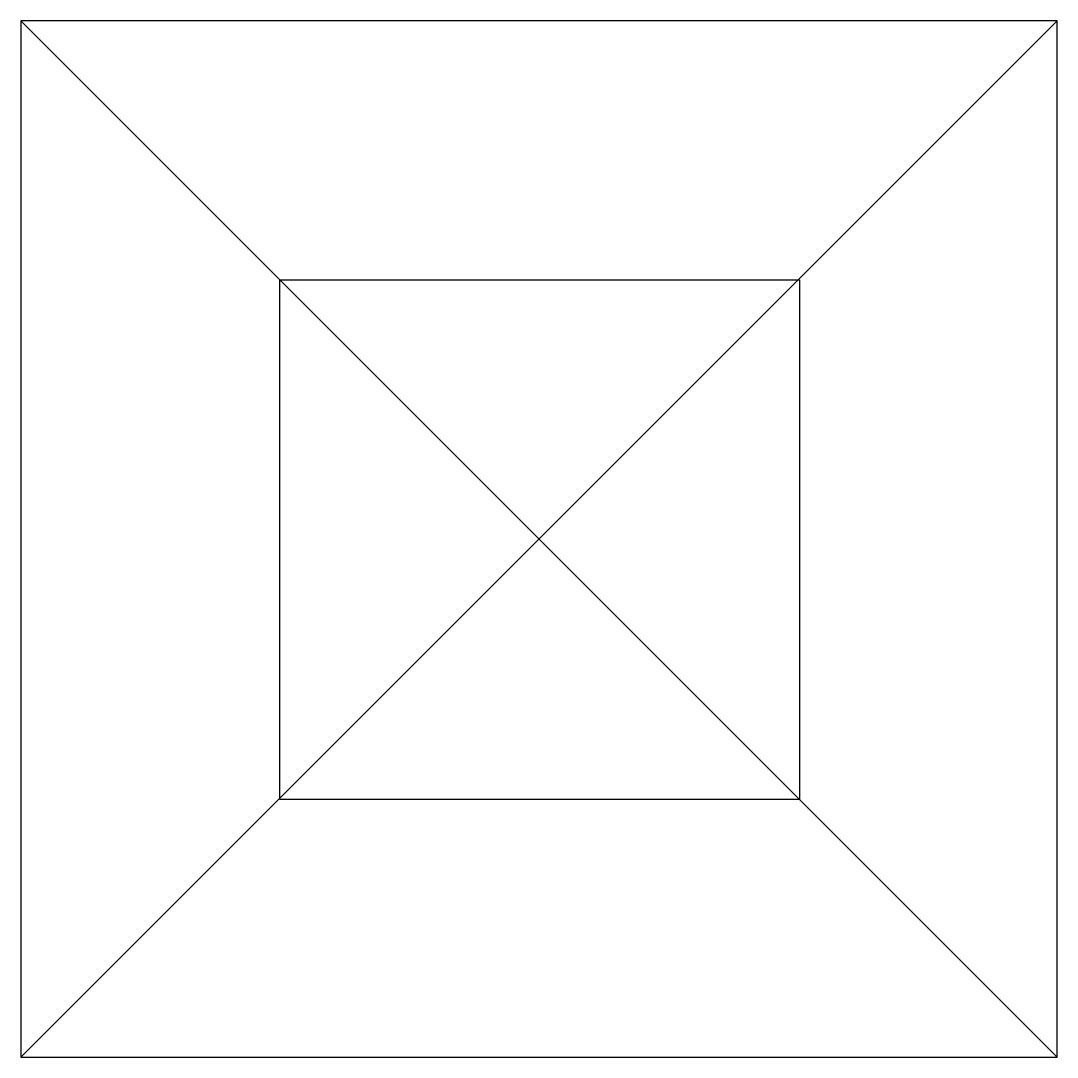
# Model space of a CAD drawing. Extents: x -0.94 to 0.94, y -0.94 to 0.94.
import ezdxf

# ---------------------------------------------------------------- set-up
doc = ezdxf.new("R2010")
doc.units = 0

msp = doc.modelspace()

# ---------------------------------------------------------------- linework, layer by layer
for p, q in [((-0.9375, 0.9375), (0.9375, -0.9375)), ((0.9375, 0.9375), (-0.9375, -0.9375))]:
    msp.add_line(p, q)
at = {"flags": 128}
for points in [[(-0.9375, -0.9375), (0.9375, -0.9375), (0.9375, 0.9375), (-0.9375, 0.9375)], [(-0.4687, 0.4688), (0.4711, 0.4688), (0.4711, -0.4711), (-0.4687, -0.4711)]]:
    msp.add_lwpolyline(points, close=True, dxfattribs=at)

doc.saveas('drawing.dxf')
